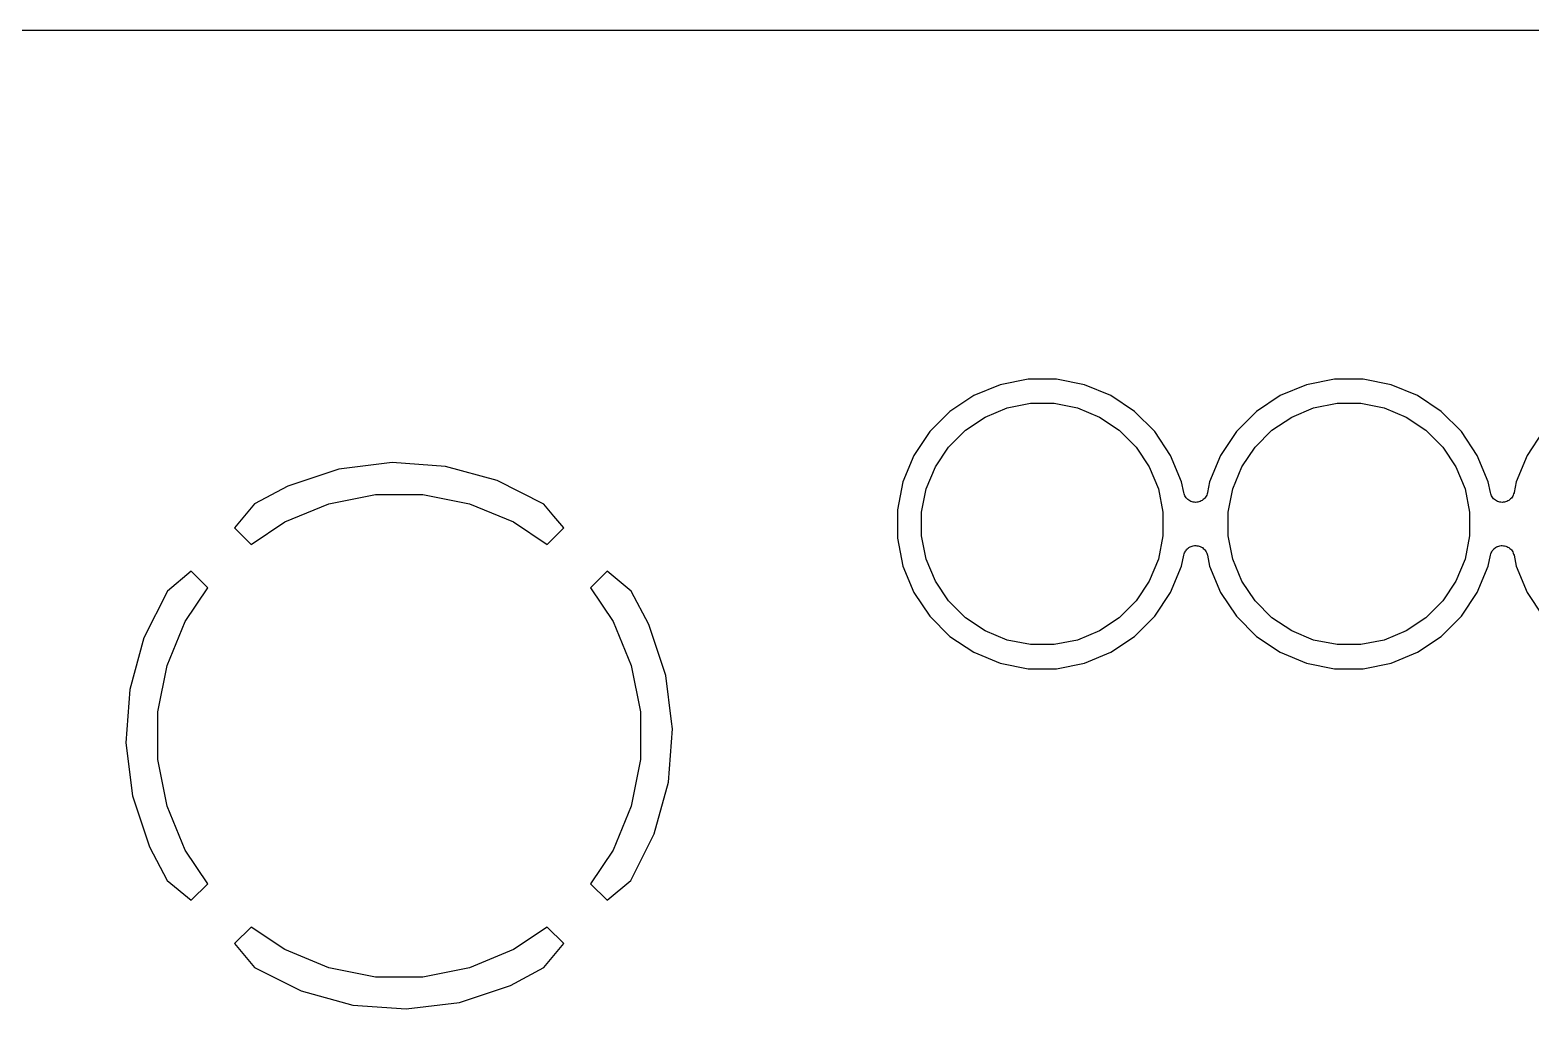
# Model space of a CAD drawing. Extents: x 49 to 143, y -158 to -38.
# Drawn here: x 114.3 to 126.73, y -47.58 to -39.47 of the extents above; entities that cross this region are included whole.
import ezdxf

# ---------------------------------------------------------------- set-up
doc = ezdxf.new("R2010")
doc.units = 0
doc.layers.add('BLACK', color=7, linetype='CONTINUOUS')

msp = doc.modelspace()

# ---------------------------------------------------------------- linework, layer by layer
at = {"layer": 'BLACK', "linetype": 'CONTINUOUS'}
for p, q in [((55.3118, -39.468), (137.004, -39.468)), ((122.564, -42.361), (122.332, -42.4071)), ((122.8, -42.361), (122.564, -42.361)), ((123.032, -42.4071), (122.8, -42.361)), ((125.104, -42.361), (124.872, -42.4071)), ((125.34, -42.361), (125.104, -42.361)), ((125.572, -42.4071), (125.34, -42.361)), ((122.114, -42.4976), (121.917, -42.6289)), ((122.332, -42.4071), (122.114, -42.4976)), ((123.25, -42.4976), (123.032, -42.4071)), ((123.447, -42.6289), (123.25, -42.4976)), ((124.654, -42.4976), (124.457, -42.6289)), ((124.872, -42.4071), (124.654, -42.4976)), ((125.79, -42.4976), (125.572, -42.4071)), ((125.987, -42.6289), (125.79, -42.4976)), ((121.917, -42.6289), (121.75, -42.796)), ((122.208, -42.6748), (122.39, -42.5994)), ((122.39, -42.5994), (122.584, -42.561)), ((122.584, -42.561), (122.78, -42.561)), ((122.78, -42.561), (122.974, -42.5994)), ((122.974, -42.5994), (123.156, -42.6748)), ((123.614, -42.796), (123.447, -42.6289)), ((124.457, -42.6289), (124.29, -42.796)), ((124.748, -42.6748), (124.93, -42.5994)), ((124.93, -42.5994), (125.124, -42.561)), ((125.124, -42.561), (125.32, -42.561)), ((125.32, -42.561), (125.514, -42.5994)), ((125.514, -42.5994), (125.696, -42.6748)), ((126.154, -42.796), (125.987, -42.6289)), ((122.045, -42.7842), (122.208, -42.6748)), ((123.156, -42.6748), (123.319, -42.7842)), ((124.585, -42.7842), (124.748, -42.6748)), ((125.696, -42.6748), (125.859, -42.7842)), ((121.75, -42.796), (121.619, -42.9926)), ((121.905, -42.9235), (122.045, -42.7842)), ((123.319, -42.7842), (123.459, -42.9235)), ((123.745, -42.9926), (123.614, -42.796)), ((124.29, -42.796), (124.159, -42.9926)), ((124.445, -42.9235), (124.585, -42.7842)), ((125.859, -42.7842), (125.999, -42.9235)), ((126.285, -42.9926), (126.154, -42.796)), ((126.83, -42.796), (126.699, -42.9926)), ((121.619, -42.9926), (121.528, -43.211)), ((121.796, -43.0873), (121.905, -42.9235)), ((123.459, -42.9235), (123.568, -43.0873)), ((123.836, -43.211), (123.745, -42.9926)), ((124.159, -42.9926), (124.068, -43.211)), ((124.336, -43.0873), (124.445, -42.9235)), ((125.999, -42.9235), (126.108, -43.0873)), ((126.376, -43.211), (126.285, -42.9926)), ((126.699, -42.9926), (126.608, -43.211)), ((116.855, -43.1068), (116.432, -43.247)), ((117.295, -43.0519), (116.855, -43.1068)), ((117.738, -43.0839), (117.295, -43.0519)), ((118.166, -43.2018), (117.738, -43.0839)), ((121.72, -43.2693), (121.796, -43.0873)), ((123.568, -43.0873), (123.644, -43.2693)), ((124.26, -43.2693), (124.336, -43.0873)), ((126.108, -43.0873), (126.184, -43.2693)), ((116.432, -43.247), (116.156, -43.3948)), ((118.553, -43.3958), (118.166, -43.2018)), ((121.528, -43.211), (121.482, -43.4428)), ((121.682, -43.4625), (121.72, -43.2693)), ((123.644, -43.2693), (123.682, -43.4625)), ((123.854, -43.3015), (123.836, -43.211)), ((124.068, -43.211), (124.05, -43.3016)), ((124.222, -43.4625), (124.26, -43.2693)), ((126.184, -43.2693), (126.222, -43.4625)), ((126.394, -43.3015), (126.376, -43.211)), ((126.608, -43.211), (126.59, -43.3016)), ((116.156, -43.3948), (115.991, -43.5943)), ((116.407, -43.5436), (116.771, -43.3929)), ((116.771, -43.3929), (117.157, -43.316)), ((117.157, -43.316), (117.551, -43.316)), ((117.551, -43.316), (117.937, -43.3929)), ((117.937, -43.3929), (118.301, -43.5436)), ((118.636, -43.4965), (118.553, -43.3958)), ((123.854, -43.3016), (123.854, -43.3015)), ((123.854, -43.3015), (123.854, -43.3015)), ((123.854, -43.3015), (123.854, -43.3015)), ((123.857, -43.3108), (123.854, -43.3016)), ((123.86, -43.3202), (123.857, -43.3108)), ((123.86, -43.3203), (123.86, -43.3202)), ((123.86, -43.3202), (123.86, -43.3202)), ((123.864, -43.3293), (123.86, -43.3203)), ((123.869, -43.3374), (123.864, -43.3293)), ((123.869, -43.3375), (123.869, -43.3374)), ((123.869, -43.3376), (123.869, -43.3375)), ((123.875, -43.345), (123.869, -43.3376)), ((123.881, -43.3525), (123.875, -43.345)), ((123.881, -43.3526), (123.881, -43.3525)), ((123.881, -43.3527), (123.881, -43.3526)), ((123.888, -43.3586), (123.881, -43.3527)), ((123.896, -43.365), (123.888, -43.3586)), ((123.896, -43.3651), (123.896, -43.365)), ((123.896, -43.365), (123.896, -43.365)), ((123.905, -43.3696), (123.896, -43.3651)), ((123.913, -43.3743), (123.905, -43.3696)), ((123.913, -43.3744), (123.913, -43.3743)), ((123.913, -43.3743), (123.913, -43.3743)), ((123.923, -43.3773), (123.913, -43.3744)), ((123.932, -43.3801), (123.923, -43.3773)), ((123.942, -43.3811), (123.932, -43.3801)), ((123.932, -43.3801), (123.932, -43.3801)), ((123.932, -43.3801), (123.932, -43.3801)), ((123.951, -43.3821), (123.942, -43.3811)), ((123.961, -43.3812), (123.951, -43.3821)), ((123.951, -43.3821), (123.951, -43.3821)), ((123.951, -43.3821), (123.951, -43.3821)), ((123.971, -43.3804), (123.961, -43.3812)), ((123.98, -43.3776), (123.971, -43.3804)), ((123.971, -43.3804), (123.971, -43.3804)), ((123.971, -43.3804), (123.971, -43.3804)), ((123.989, -43.3749), (123.98, -43.3776)), ((123.99, -43.3748), (123.989, -43.3749)), ((123.989, -43.3749), (123.989, -43.3749)), ((123.998, -43.3702), (123.99, -43.3748)), ((124.007, -43.3659), (123.998, -43.3702)), ((124.015, -43.3596), (124.007, -43.3658)), ((124.007, -43.3658), (124.007, -43.3658)), ((124.007, -43.3658), (124.007, -43.3659)), ((124.022, -43.3536), (124.015, -43.3596)), ((124.028, -43.3465), (124.022, -43.3535)), ((124.022, -43.3535), (124.022, -43.3536)), ((124.022, -43.3536), (124.022, -43.3536)), ((124.034, -43.3387), (124.028, -43.3465)), ((124.035, -43.3386), (124.034, -43.3387)), ((124.039, -43.3302), (124.035, -43.3386)), ((124.035, -43.3386), (124.035, -43.3386)), ((124.044, -43.3216), (124.039, -43.3302)), ((124.047, -43.3118), (124.044, -43.3215)), ((124.044, -43.3215), (124.044, -43.3215)), ((124.044, -43.3215), (124.044, -43.3216)), ((124.05, -43.303), (124.047, -43.3118)), ((124.05, -43.3016), (124.05, -43.3028)), ((124.05, -43.3028), (124.05, -43.3028)), ((124.05, -43.3028), (124.05, -43.3029)), ((124.05, -43.3029), (124.05, -43.303)), ((126.394, -43.3016), (126.394, -43.3015)), ((126.394, -43.3015), (126.394, -43.3015)), ((126.394, -43.3015), (126.394, -43.3015)), ((126.397, -43.3108), (126.394, -43.3016)), ((126.4, -43.3202), (126.397, -43.3108)), ((126.4, -43.3203), (126.4, -43.3202)), ((126.4, -43.3202), (126.4, -43.3202)), ((126.404, -43.3293), (126.4, -43.3203)), ((126.409, -43.3374), (126.404, -43.3293)), ((126.409, -43.3375), (126.409, -43.3374)), ((126.409, -43.3376), (126.409, -43.3375)), ((126.415, -43.345), (126.409, -43.3376)), ((126.421, -43.3525), (126.415, -43.345)), ((126.421, -43.3526), (126.421, -43.3525)), ((126.421, -43.3527), (126.421, -43.3526)), ((126.428, -43.3586), (126.421, -43.3527)), ((126.436, -43.365), (126.428, -43.3586)), ((126.436, -43.3651), (126.436, -43.365)), ((126.436, -43.365), (126.436, -43.365)), ((126.445, -43.3696), (126.436, -43.3651)), ((126.453, -43.3743), (126.445, -43.3696)), ((126.453, -43.3744), (126.453, -43.3743)), ((126.453, -43.3743), (126.453, -43.3743)), ((126.463, -43.3773), (126.453, -43.3744)), ((126.472, -43.3801), (126.463, -43.3773)), ((126.482, -43.3811), (126.472, -43.3801)), ((126.472, -43.3801), (126.472, -43.3801)), ((126.472, -43.3801), (126.472, -43.3801)), ((126.491, -43.3821), (126.482, -43.3811)), ((126.501, -43.3812), (126.491, -43.3821)), ((126.491, -43.3821), (126.491, -43.3821)), ((126.491, -43.3821), (126.491, -43.3821)), ((126.511, -43.3804), (126.501, -43.3812)), ((126.52, -43.3776), (126.511, -43.3804)), ((126.511, -43.3804), (126.511, -43.3804)), ((126.511, -43.3804), (126.511, -43.3804)), ((126.529, -43.3749), (126.52, -43.3776)), ((126.53, -43.3748), (126.529, -43.3749)), ((126.529, -43.3749), (126.529, -43.3749)), ((126.538, -43.3702), (126.53, -43.3748)), ((126.547, -43.3659), (126.538, -43.3702)), ((126.555, -43.3596), (126.547, -43.3658)), ((126.547, -43.3658), (126.547, -43.3658)), ((126.547, -43.3658), (126.547, -43.3659)), ((126.562, -43.3536), (126.555, -43.3596)), ((126.568, -43.3465), (126.562, -43.3535)), ((126.562, -43.3535), (126.562, -43.3536)), ((126.562, -43.3536), (126.562, -43.3536)), ((126.574, -43.3387), (126.568, -43.3465)), ((126.575, -43.3386), (126.574, -43.3387)), ((126.579, -43.3302), (126.575, -43.3386)), ((126.575, -43.3386), (126.575, -43.3386)), ((126.584, -43.3216), (126.579, -43.3302)), ((126.587, -43.3118), (126.584, -43.3215)), ((126.584, -43.3215), (126.584, -43.3215)), ((126.584, -43.3215), (126.584, -43.3216)), ((126.59, -43.303), (126.587, -43.3118)), ((126.59, -43.3016), (126.59, -43.3028)), ((126.59, -43.3028), (126.59, -43.3028)), ((126.59, -43.3028), (126.59, -43.3029)), ((126.59, -43.3029), (126.59, -43.303)), ((118.717, -43.5943), (118.636, -43.4965)), ((121.482, -43.4428), (121.482, -43.6792)), ((121.682, -43.6595), (121.682, -43.4625)), ((123.682, -43.4625), (123.682, -43.6595)), ((124.222, -43.6595), (124.222, -43.4625)), ((126.222, -43.4625), (126.222, -43.6595)), ((115.991, -43.5943), (116.127, -43.7302)), ((116.127, -43.7302), (116.407, -43.5436)), ((118.301, -43.5436), (118.581, -43.7302)), ((118.581, -43.7302), (118.717, -43.5943)), ((121.482, -43.6792), (121.528, -43.911)), ((121.72, -43.8527), (121.682, -43.6595)), ((123.682, -43.6595), (123.644, -43.8527)), ((123.876, -43.7755), (123.882, -43.7685)), ((123.882, -43.7684), (123.89, -43.7621)), ((123.882, -43.7685), (123.882, -43.7684)), ((123.882, -43.7684), (123.882, -43.7684)), ((123.89, -43.7621), (123.897, -43.7562)), ((123.897, -43.7561), (123.906, -43.7517)), ((123.897, -43.7562), (123.897, -43.7561)), ((123.897, -43.7562), (123.897, -43.7562)), ((123.906, -43.7517), (123.914, -43.7472)), ((123.914, -43.7472), (123.915, -43.7471)), ((123.915, -43.7471), (123.924, -43.7444)), ((123.915, -43.7471), (123.915, -43.7471)), ((123.924, -43.7444), (123.933, -43.7416)), ((123.933, -43.7416), (123.943, -43.7408)), ((123.933, -43.7416), (123.933, -43.7416)), ((123.933, -43.7416), (123.933, -43.7416)), ((123.943, -43.7408), (123.953, -43.7399)), ((123.953, -43.7399), (123.953, -43.7399)), ((123.953, -43.7399), (123.953, -43.7399)), ((123.953, -43.7399), (123.962, -43.7409)), ((123.962, -43.7409), (123.972, -43.7419)), ((123.972, -43.7419), (123.972, -43.7419)), ((123.972, -43.7419), (123.972, -43.7419)), ((123.972, -43.7419), (123.982, -43.7449)), ((123.982, -43.7449), (123.991, -43.7476)), ((123.991, -43.7476), (123.991, -43.7477)), ((123.991, -43.7477), (123.991, -43.7477)), ((123.991, -43.7477), (124, -43.7525)), ((124, -43.7525), (124.008, -43.7569)), ((124.008, -43.7569), (124.008, -43.757)), ((124.008, -43.757), (124.008, -43.757)), ((124.008, -43.757), (124.016, -43.7633)), ((124.016, -43.7633), (124.023, -43.7693)), ((124.023, -43.7693), (124.023, -43.7694)), ((124.023, -43.7694), (124.023, -43.7695)), ((124.26, -43.8527), (124.222, -43.6595)), ((126.222, -43.6595), (126.184, -43.8527)), ((126.416, -43.7755), (126.422, -43.7685)), ((126.422, -43.7684), (126.43, -43.7621)), ((126.422, -43.7685), (126.422, -43.7684)), ((126.422, -43.7684), (126.422, -43.7684)), ((126.43, -43.7621), (126.437, -43.7562)), ((126.437, -43.7561), (126.446, -43.7517)), ((126.437, -43.7562), (126.437, -43.7561)), ((126.437, -43.7562), (126.437, -43.7562)), ((126.446, -43.7517), (126.454, -43.7472)), ((126.454, -43.7472), (126.455, -43.7471)), ((126.455, -43.7471), (126.464, -43.7444)), ((126.455, -43.7471), (126.455, -43.7471)), ((126.464, -43.7444), (126.473, -43.7416)), ((126.473, -43.7416), (126.483, -43.7408)), ((126.473, -43.7416), (126.473, -43.7416)), ((126.473, -43.7416), (126.473, -43.7416)), ((126.483, -43.7408), (126.493, -43.7399)), ((126.493, -43.7399), (126.493, -43.7399)), ((126.493, -43.7399), (126.493, -43.7399)), ((126.493, -43.7399), (126.502, -43.7409)), ((126.502, -43.7409), (126.512, -43.7419)), ((126.512, -43.7419), (126.512, -43.7419)), ((126.512, -43.7419), (126.512, -43.7419)), ((126.512, -43.7419), (126.522, -43.7449)), ((126.522, -43.7449), (126.531, -43.7476)), ((126.531, -43.7476), (126.531, -43.7477)), ((126.531, -43.7477), (126.531, -43.7477)), ((126.531, -43.7477), (126.54, -43.7525)), ((126.54, -43.7525), (126.548, -43.7569)), ((126.548, -43.7569), (126.548, -43.757)), ((126.548, -43.757), (126.548, -43.757)), ((126.548, -43.757), (126.556, -43.7633)), ((126.556, -43.7633), (126.563, -43.7693)), ((126.563, -43.7693), (126.563, -43.7694)), ((126.563, -43.7694), (126.563, -43.7695)), ((121.796, -44.0347), (121.72, -43.8527)), ((123.644, -43.8527), (123.568, -44.0347)), ((123.836, -43.911), (123.854, -43.8204)), ((123.854, -43.819), (123.857, -43.8099)), ((123.854, -43.8191), (123.854, -43.819)), ((123.854, -43.8192), (123.854, -43.8191)), ((123.854, -43.8204), (123.854, -43.8192)), ((123.854, -43.8192), (123.854, -43.8192)), ((123.857, -43.8099), (123.86, -43.8005)), ((123.86, -43.8004), (123.865, -43.7918)), ((123.86, -43.8005), (123.86, -43.8004)), ((123.86, -43.8005), (123.86, -43.8005)), ((123.865, -43.7918), (123.869, -43.7834)), ((123.869, -43.7834), (123.87, -43.7833)), ((123.869, -43.7834), (123.869, -43.7834)), ((123.87, -43.7833), (123.876, -43.7755)), ((124.023, -43.7695), (124.029, -43.7767)), ((124.029, -43.7767), (124.035, -43.7844)), ((124.035, -43.7844), (124.035, -43.7845)), ((124.035, -43.7845), (124.035, -43.7846)), ((124.035, -43.7846), (124.04, -43.793)), ((124.04, -43.793), (124.044, -43.8017)), ((124.044, -43.8017), (124.044, -43.8018)), ((124.044, -43.8018), (124.044, -43.8018)), ((124.044, -43.8018), (124.047, -43.8111)), ((124.047, -43.8111), (124.05, -43.8204)), ((124.05, -43.8204), (124.068, -43.911)), ((124.336, -44.0347), (124.26, -43.8527)), ((126.184, -43.8527), (126.108, -44.0347)), ((126.376, -43.911), (126.394, -43.8204)), ((126.394, -43.819), (126.397, -43.8099)), ((126.394, -43.8191), (126.394, -43.819)), ((126.394, -43.8192), (126.394, -43.8191)), ((126.394, -43.8204), (126.394, -43.8192)), ((126.394, -43.8192), (126.394, -43.8192)), ((126.397, -43.8099), (126.4, -43.8005)), ((126.4, -43.8004), (126.405, -43.7918)), ((126.4, -43.8005), (126.4, -43.8004)), ((126.4, -43.8005), (126.4, -43.8005)), ((126.405, -43.7918), (126.409, -43.7834)), ((126.409, -43.7834), (126.41, -43.7833)), ((126.409, -43.7834), (126.409, -43.7834)), ((126.41, -43.7833), (126.416, -43.7755)), ((126.563, -43.7695), (126.569, -43.7767)), ((126.569, -43.7767), (126.575, -43.7844)), ((126.575, -43.7844), (126.575, -43.7845)), ((126.575, -43.7845), (126.575, -43.7846)), ((126.575, -43.7846), (126.58, -43.793)), ((126.58, -43.793), (126.584, -43.8017)), ((126.584, -43.8017), (126.584, -43.8018)), ((126.584, -43.8018), (126.584, -43.8018)), ((126.584, -43.8018), (126.587, -43.8111)), ((126.587, -43.8111), (126.59, -43.8204)), ((126.59, -43.8204), (126.608, -43.911)), ((115.632, -43.9535), (115.434, -44.1169)), ((115.768, -44.0894), (115.632, -43.9535)), ((119.076, -43.9535), (118.94, -44.0894)), ((119.275, -44.1178), (119.076, -43.9535)), ((121.528, -43.911), (121.619, -44.1294)), ((123.745, -44.1294), (123.836, -43.911)), ((124.068, -43.911), (124.159, -44.1294)), ((126.285, -44.1294), (126.376, -43.911)), ((126.608, -43.911), (126.699, -44.1294)), ((115.434, -44.1169), (115.24, -44.5037)), ((115.582, -44.3686), (115.768, -44.0894)), ((118.94, -44.0894), (119.126, -44.3686)), ((119.423, -44.3942), (119.275, -44.1178)), ((121.619, -44.1294), (121.75, -44.326)), ((121.905, -44.1985), (121.796, -44.0347)), ((123.568, -44.0347), (123.459, -44.1985)), ((123.614, -44.326), (123.745, -44.1294)), ((124.159, -44.1294), (124.29, -44.326)), ((124.445, -44.1985), (124.336, -44.0347)), ((126.108, -44.0347), (125.999, -44.1985)), ((126.154, -44.326), (126.285, -44.1294)), ((126.699, -44.1294), (126.83, -44.326)), ((122.045, -44.3378), (121.905, -44.1985)), ((123.459, -44.1985), (123.319, -44.3378)), ((124.585, -44.3378), (124.445, -44.1985)), ((125.999, -44.1985), (125.859, -44.3378)), ((115.431, -44.7326), (115.582, -44.3686)), ((119.126, -44.3686), (119.277, -44.7326)), ((121.75, -44.326), (121.917, -44.4931)), ((122.208, -44.4472), (122.045, -44.3378)), ((123.319, -44.3378), (123.156, -44.4472)), ((123.447, -44.4931), (123.614, -44.326)), ((124.29, -44.326), (124.457, -44.4931)), ((124.748, -44.4472), (124.585, -44.3378)), ((125.859, -44.3378), (125.696, -44.4472)), ((125.987, -44.4931), (126.154, -44.326)), ((115.24, -44.5037), (115.122, -44.9318)), ((119.563, -44.8168), (119.423, -44.3942)), ((121.917, -44.4931), (122.114, -44.6244)), ((122.39, -44.5226), (122.208, -44.4472)), ((123.156, -44.4472), (122.974, -44.5226)), ((123.25, -44.6244), (123.447, -44.4931)), ((124.457, -44.4931), (124.654, -44.6244)), ((124.93, -44.5226), (124.748, -44.4472)), ((125.696, -44.4472), (125.514, -44.5226)), ((125.79, -44.6244), (125.987, -44.4931)), ((122.114, -44.6244), (122.332, -44.7149)), ((122.584, -44.561), (122.39, -44.5226)), ((122.78, -44.561), (122.584, -44.561)), ((122.974, -44.5226), (122.78, -44.561)), ((123.032, -44.7149), (123.25, -44.6244)), ((124.654, -44.6244), (124.872, -44.7149)), ((125.124, -44.561), (124.93, -44.5226)), ((125.32, -44.561), (125.124, -44.561)), ((125.514, -44.5226), (125.32, -44.561)), ((125.572, -44.7149), (125.79, -44.6244)), ((115.354, -45.119), (115.431, -44.7326)), ((119.277, -44.7326), (119.354, -45.119)), ((122.332, -44.7149), (122.564, -44.761)), ((122.564, -44.761), (122.8, -44.761)), ((122.8, -44.761), (123.032, -44.7149)), ((124.872, -44.7149), (125.104, -44.761)), ((125.104, -44.761), (125.34, -44.761)), ((125.34, -44.761), (125.572, -44.7149)), ((119.611, -45.1982), (119.563, -44.8168)), ((115.122, -44.9318), (115.09, -45.3746)), ((115.354, -45.513), (115.354, -45.119)), ((119.354, -45.119), (119.354, -45.513)), ((119.586, -45.7002), (119.618, -45.2574)), ((119.611, -45.1984), (119.611, -45.1982)), ((119.618, -45.2574), (119.611, -45.1984)), ((115.09, -45.3746), (115.145, -45.8152)), ((115.431, -45.8994), (115.354, -45.513)), ((119.354, -45.513), (119.277, -45.8994)), ((119.468, -46.1283), (119.586, -45.7002)), ((115.145, -45.8152), (115.285, -46.2378)), ((115.582, -46.2634), (115.431, -45.8994)), ((119.277, -45.8994), (119.126, -46.2634)), ((119.357, -46.3492), (119.468, -46.1283)), ((115.285, -46.2378), (115.433, -46.5142)), ((115.768, -46.5426), (115.582, -46.2634)), ((119.126, -46.2634), (118.94, -46.5426)), ((119.274, -46.5151), (119.357, -46.3492)), ((119.357, -46.3492), (119.357, -46.3492)), ((115.433, -46.5142), (115.632, -46.6785)), ((115.632, -46.6785), (115.768, -46.5426)), ((118.94, -46.5426), (119.076, -46.6785)), ((119.076, -46.6785), (119.274, -46.5151)), ((116.127, -46.9018), (115.991, -47.0377)), ((116.407, -47.0884), (116.127, -46.9018)), ((118.581, -46.9018), (118.301, -47.0884)), ((118.717, -47.0377), (118.581, -46.9018)), ((115.991, -47.0377), (116.155, -47.2362)), ((116.771, -47.2391), (116.407, -47.0884)), ((118.301, -47.0884), (117.937, -47.2391)), ((118.552, -47.2372), (118.717, -47.0377)), ((116.155, -47.2362), (116.542, -47.4302)), ((117.157, -47.316), (116.771, -47.2391)), ((117.937, -47.2391), (117.551, -47.316)), ((118.276, -47.385), (118.552, -47.2372)), ((117.551, -47.316), (117.157, -47.316)), ((116.542, -47.4302), (116.97, -47.5481)), ((117.853, -47.5252), (118.276, -47.385)), ((116.97, -47.5481), (117.413, -47.5801)), ((117.413, -47.5801), (117.853, -47.5252))]:
    msp.add_line(p, q, dxfattribs=at)

doc.saveas('drawing.dxf')
